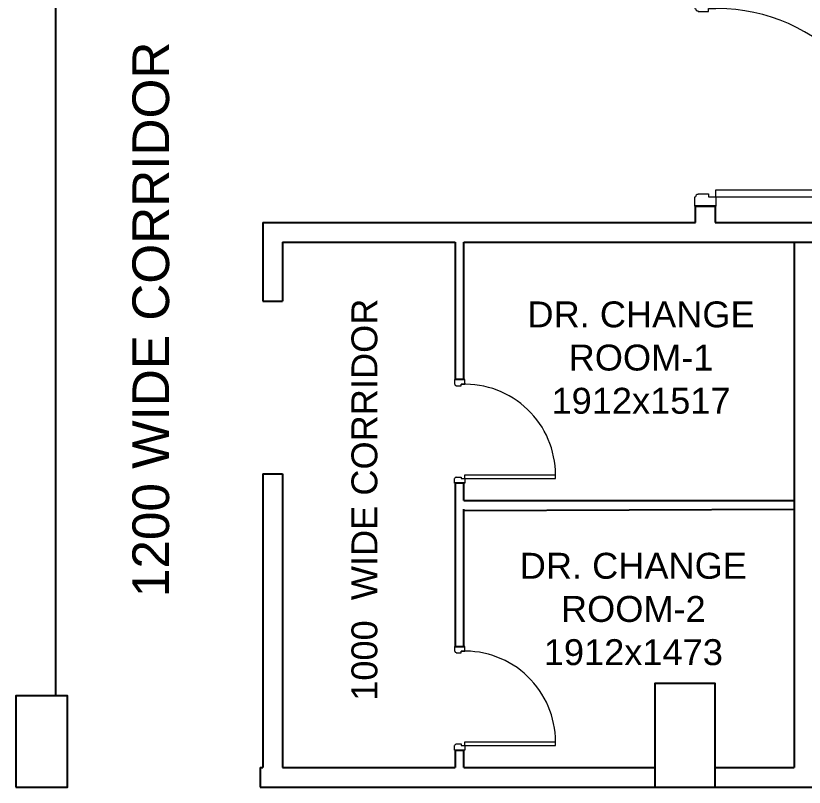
# Model space of a CAD drawing. Header units: millimetres. Extents: x 1448174 to 1599581, y -224422 to -106989.
# Drawn here: x 1546972 to 1551537, y -196873 to -192406 of the extents above; entities that cross this region are included whole.
import ezdxf
from ezdxf.enums import TextEntityAlignment as Align

# ---------------------------------------------------------------- set-up
doc = ezdxf.new("R2010")
doc.units = ezdxf.units.MM
doc.header["$LTSCALE"] = 600
doc.header["$MEASUREMENT"] = 0
for name, color, linetype in [('col', 5, 'Continuous'), ('TEXT', 253, 'Continuous'), ('walls', 250, 'Continuous')]:
    doc.layers.add(name, color=color, linetype=linetype)
doc.layers.add('DOOR', color=144, linetype='Continuous', lineweight=13)
doc.styles.add('ARIAL', font='arial.ttf')

# ---------------------------------------------------------------- blocks, each defined once
blk = doc.blocks.new('A$C19B8274B')
at = {"layer": 'DOOR'}
blk.add_line((-45, 925), (-80, 925), dxfattribs=at)
at = {"layer": 'DOOR', "color": 8}
for p, q in [((-80, 50), (-80, 925)), ((-45, 50), (-45, 925)), ((-45, 50), (-80, 50)), ((-940, -35), (-942.5, -35)), ((-60, -35), (-57.5, -35)), ((-955, -50), (-955, -47.5)), ((-45, -50), (-45, -47.5))]:
    blk.add_line(p, q, dxfattribs=at)
for points in [[(-940, 15), (-955, 15), (-955, 50), (-1000, 50), (-1000, -50), (-955, -50)], [(-60, 15), (-45, 15), (-45, 50), (0, 50), (0, -50), (-45, -50)], [(-940, -35), (-940, 15)], [(-60, -35), (-60, 15)]]:
    blk.add_lwpolyline(points, dxfattribs=at)
for centre, radius, start, end in [((-80, 50), 875, 90, 182.2924), ((-955, -35), 12.5, 270, 0), ((-45, -35), 12.5, 180, 270)]:
    blk.add_arc(centre, radius, start, end, dxfattribs=at)

msp = doc.modelspace()

# ---------------------------------------------------------------- linework, layer by layer
at = {"layer": 'col'}
for points in [[(1550672.2181, -196872.8395), (1551022.2181, -196872.8395), (1551022.2181, -196272.8395), (1550672.2181, -196272.8395)], [(1546972.2181, -196872.8395), (1547272.2181, -196872.8395), (1547272.2181, -196342.8395), (1546972.2181, -196342.8395)]]:
    msp.add_lwpolyline(points, close=True, dxfattribs=at)
at = {"layer": 'walls'}
for p, q in [((1547202.2181, -190592.8395), (1547202.2181, -196342.8395)), ((1547202.2181, -190662.8395), (1547202.2181, -196272.8395)), ((1551022.2181, -193509.6937), (1550907.2181, -193509.6937)), ((1550907.2181, -193602.8395), (1550907.2181, -193509.6937)), ((1550907.2181, -193509.6937), (1551022.2181, -193509.6937)), ((1551022.2181, -193509.6937), (1551022.2181, -193602.8395)), ((1548402.2181, -193602.8395), (1550907.2181, -193602.8395)), ((1548402.2181, -193602.8395), (1548402.2181, -194057.8395)), ((1551022.2181, -193602.8395), (1554442.2181, -193602.8395)), ((1548517.2181, -193717.8395), (1549517.2181, -193717.8395)), ((1548517.2181, -193717.8395), (1548517.2181, -194057.8395)), ((1549517.2181, -193717.8395), (1549517.2181, -194512.8411)), ((1549567.2181, -193717.8395), (1554442.2181, -193717.8395)), ((1549567.2181, -194512.8411), (1549567.2181, -193717.8395)), ((1551479.7181, -193717.8395), (1551479.4509, -196757.8395)), ((1548402.2181, -194057.8395), (1548517.2181, -194057.8395)), ((1549567.4998, -194512.8411), (1549517.2181, -194512.8411)), ((1548402.2181, -195057.8395), (1548517.2181, -195057.8395)), ((1548402.2181, -195057.8395), (1548402.2181, -196757.8395)), ((1548517.2181, -195057.8395), (1548517.2181, -196757.8395)), ((1549517.2181, -195112.8411), (1549517.2181, -196057.8395)), ((1549567.4998, -195112.8411), (1549517.2181, -195112.8411)), ((1549567.2181, -195212.8584), (1549567.2181, -195112.8411)), ((1549567.2181, -195212.8584), (1551480.427, -195213.3989)), ((1549567.2181, -196057.8395), (1549567.2181, -195262.8411)), ((1549567.6309, -195270.9241), (1551479.8637, -195263.3958)), ((1549517.2181, -196057.8395), (1549567.2181, -196057.8395)), ((1549517.2181, -196657.8395), (1549517.2181, -196757.8395)), ((1549517.2181, -196657.8395), (1549567.2181, -196657.8395)), ((1549567.2181, -196757.8395), (1549567.2181, -196657.8395)), ((1548387.2181, -196757.8395), (1548402.2181, -196757.8395)), ((1548387.2181, -196757.8395), (1548387.2181, -196872.8395)), ((1548517.2181, -196757.8395), (1549517.2181, -196757.8395)), ((1549567.2181, -196757.8395), (1550672.2181, -196757.8395)), ((1551022.2181, -196757.8395), (1551479.4509, -196757.8395)), ((1548387.2181, -196872.8395), (1550672.2181, -196872.8395)), ((1551022.2181, -196872.8395), (1553207.2181, -196872.8395))]:
    msp.add_line(p, q, dxfattribs=at)

# ---------------------------------------------------------------- block references
at = {"layer": 'DOOR', "color": 18, "linetype": 'Continuous', "true_color": 0x000000}
for p, xscale, yscale, zscale, rotation in [((1550964.7181, -193509.6937), 1.199999999999721, 1.199999999999721, 1.199999999999721, 270), ((1549542.359, -195112.8411), 0.6, 0.6, 0.6, 270.0000000000001), ((1549542.2181, -196657.8395), 0.6, 0.6, 0.6, 270.0000000000001)]:
    msp.add_blockref('A$C19B8274B', p, dxfattribs=dict(at, xscale=xscale, yscale=yscale, zscale=zscale, rotation=rotation))

# ---------------------------------------------------------------- texts
at = {"layer": 'TEXT', "color": 8, "style": 'ARIAL'}
msp.add_text('1200 WIDE CORRIDOR', height=212.5, rotation=90, dxfattribs=at).set_placement((1547923.7782, -194163.9884), align=Align.BOTTOM_CENTER)
at = {"layer": 'TEXT', "insert": (1548991.7449, -195208.2793), "char_height": 150, "width": 4316.114495, "attachment_point": 5, "rotation": 90, "style": 'ARIAL'}
msp.add_mtext('1000  WIDE CORRIDOR', dxfattribs=at)
at = {"layer": 'TEXT', "char_height": 150, "attachment_point": 5, "style": 'ARIAL'}
for s, insert, width in [('\\PDR. CHANGE ROOM-1 1912x1517', (1550592.5773, -194261.3435), 1732.690976), ('\\PDR. CHANGE ROOM-2 1912x1473', (1550547.9885, -195716.747), 1648.554352)]:
    msp.add_mtext(s, dxfattribs=dict(at, insert=insert, width=width))

doc.saveas('drawing.dxf')
